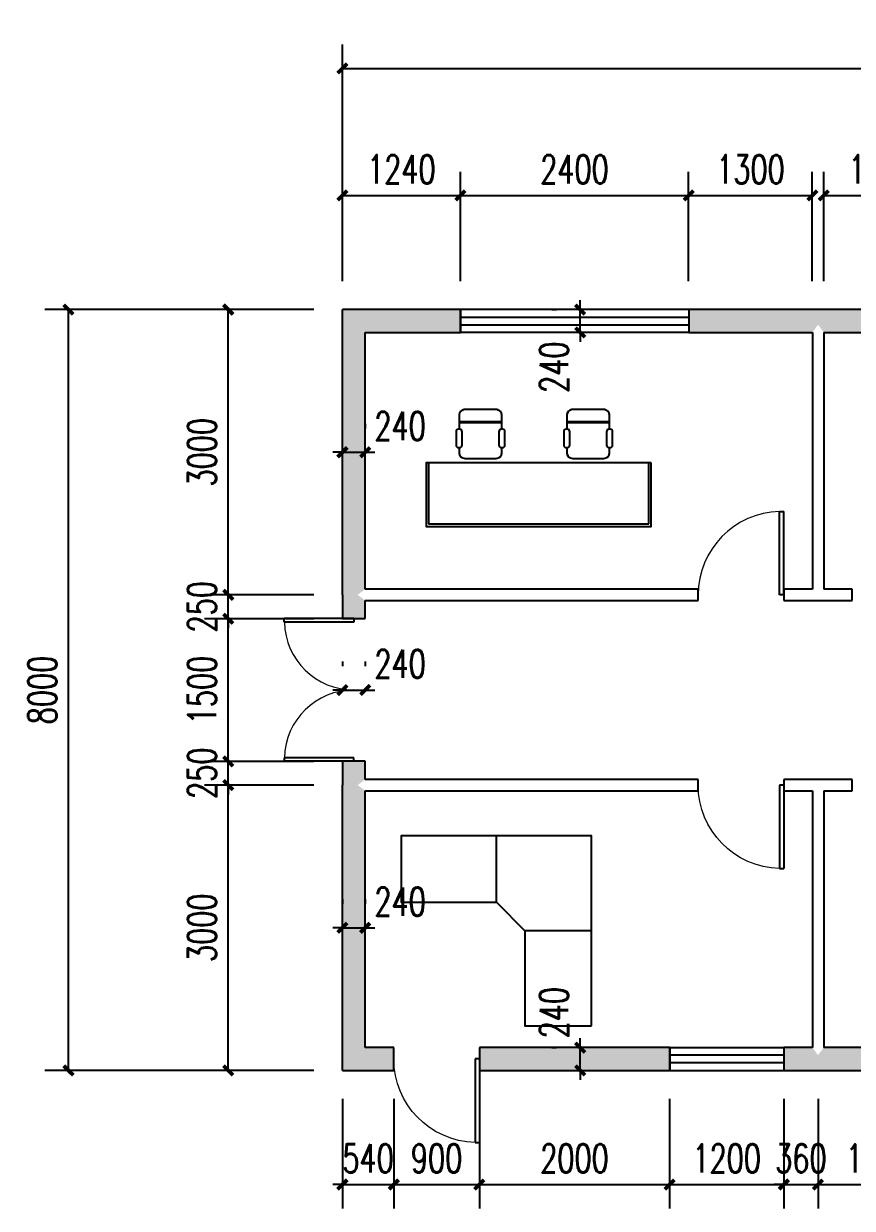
# Model space of a CAD drawing. Extents: x 11879 to 96650, y -22156 to 10923.
# Drawn here: x 12877 to 21588, y -1533 to 10923 of the extents above; entities that cross this region are included whole.
import ezdxf

# ---------------------------------------------------------------- set-up
doc = ezdxf.new("R2010")
doc.units = 0
doc.header["$LTSCALE"] = 1000
doc.header["$MEASUREMENT"] = 0
for name, color, linetype in [('PUB_DIM', 3, 'Continuous'), ('PUB_HATCH', 8, 'Continuous'), ('WALL', 9, 'Continuous'), ('WINDOW', 4, 'Continuous')]:
    doc.layers.add(name, color=color, linetype=linetype)
doc.styles.add('_TCH_DIM_T3', font='SIMPLEX', dxfattribs={"width": 0.705882, "bigfont": 'GBCBIG'})
doc.dimstyles.new('_TCH_ARCH&&100', dxfattribs={"dimtxt": 297.5, "dimasz": 100, "dimexe": 250, "dimexo": 300, "dimgap": 126.25, "dimtad": 1, "dimdec": 0, "dimzin": 0, "dimdsep": 46, "dimtxsty": '_TCH_DIM_T3', "dimblk": 'ARCHTICK', "dimcen": 0.09, "dimclrt": 7, "dimazin": 2, "dimtfac": 1, "dimtdec": 0, "dimtix": 1, "dimtmove": 2, "dimatfit": 3, "dimfxl": 100, "dimtolj": 1, "dimtzin": 0, "dimarcsym": 0})

# ---------------------------------------------------------------- blocks, each defined once
blk = doc.blocks.new('_ArchTick')
at = {"color": 0, "linetype": 'ByBlock', "const_width": 0.4}
blk.add_lwpolyline([(-0.5, -0.5), (0.5, 0.5)], dxfattribs=at)
blk = doc.blocks.new('*D142')
at = {"layer": 'Defpoints', "color": 0, "transparency": 16777216}
for p in [(13348, 7917), (16228, 7917), (16228, -83)]:
    blk.add_point(p, dxfattribs=at)
at = {"layer": 'PUB_DIM', "color": 0, "lineweight": -2, "transparency": 16777216}
for p, q in [((15928, 7917), (13098, 7917)), ((13348, -83), (13348, 7917)), ((15928, -83), (13098, -83))]:
    blk.add_line(p, q, dxfattribs=at)
at = {"layer": 'PUB_DIM', "color": 0, "lineweight": -2, "transparency": 16777216, "xscale": 100, "yscale": 100, "zscale": 100}
for p, rotation in [((13348, 7917), 90), ((13348, -83), 270)]:
    blk.add_blockref('_ArchTick', p, dxfattribs=dict(at, rotation=rotation))
at = {"layer": 'PUB_DIM', "color": 7, "transparency": 16777216, "insert": (13073, 3917), "char_height": 297.5, "attachment_point": 5, "rotation": 90, "style": '_TCH_DIM_T3'}
blk.add_mtext('\\A1;8000', dxfattribs=at)
blk = doc.blocks.new('*D143')
at = {"layer": 'Defpoints', "color": 0, "transparency": 16777216}
for p in [(31228, 10453), (16228, 7917), (31228, 7917)]:
    blk.add_point(p, dxfattribs=at)
at = {"layer": 'PUB_DIM', "color": 0, "lineweight": -2, "transparency": 16777216}
for p, q in [((16228, 8217), (16228, 10703)), ((31228, 8217), (31228, 10703)), ((16228, 10453), (31228, 10453))]:
    blk.add_line(p, q, dxfattribs=at)
at = {"layer": 'PUB_DIM', "color": 0, "lineweight": -2, "transparency": 16777216, "xscale": 100, "yscale": 100, "zscale": 100, "rotation": 180}
blk.add_blockref('_ArchTick', (16228, 10453), dxfattribs=at)
at = {"layer": 'PUB_DIM', "color": 0, "lineweight": -2, "transparency": 16777216, "xscale": 100, "yscale": 100, "zscale": 100}
blk.add_blockref('_ArchTick', (31228, 10453), dxfattribs=at)
at = {"layer": 'PUB_DIM', "color": 7, "transparency": 16777216, "insert": (23728, 10728), "char_height": 297.5, "attachment_point": 5, "style": '_TCH_DIM_T3'}
blk.add_mtext('\\A1;15000', dxfattribs=at)
blk = doc.blocks.new('*D150')
at = {"layer": 'Defpoints', "color": 0, "transparency": 16777216}
for p in [(18728, 7917), (18728, 7917), (18728, 7677)]:
    blk.add_point(p, dxfattribs=at)
at = {"layer": 'PUB_DIM', "color": 0, "lineweight": -2, "transparency": 16777216}
for p, q in [((18728, 7917), (18728, 8017)), ((18428, 7917), (18478, 7917)), ((18728, 7677), (18728, 7917)), ((18728, 7677), (18728, 7577)), ((19028, 7677), (18978, 7677))]:
    blk.add_line(p, q, dxfattribs=at)
at = {"layer": 'PUB_DIM', "color": 0, "lineweight": -2, "transparency": 16777216, "xscale": 100, "yscale": 100, "zscale": 100}
for p, rotation in [((18728, 7917), 270), ((18728, 7677), 90)]:
    blk.add_blockref('_ArchTick', p, dxfattribs=dict(at, rotation=rotation))
at = {"layer": 'PUB_DIM', "color": 7, "transparency": 16777216, "insert": (18453, 7311), "char_height": 297.5, "attachment_point": 5, "rotation": 90, "style": '_TCH_DIM_T3'}
blk.add_mtext('\\A1;240', dxfattribs=at)
blk = doc.blocks.new('*D154')
at = {"layer": 'Defpoints', "color": 0, "transparency": 16777216}
for p in [(22528, 9117), (21288, 7917), (22528, 7917)]:
    blk.add_point(p, dxfattribs=at)
at = {"layer": 'PUB_DIM', "color": 0, "lineweight": -2, "transparency": 16777216}
for p, q in [((21288, 8217), (21288, 9367)), ((22528, 8217), (22528, 9367)), ((21288, 9117), (22528, 9117))]:
    blk.add_line(p, q, dxfattribs=at)
at = {"layer": 'PUB_DIM', "color": 0, "lineweight": -2, "transparency": 16777216, "xscale": 100, "yscale": 100, "zscale": 100, "rotation": 180}
blk.add_blockref('_ArchTick', (21288, 9117), dxfattribs=at)
at = {"layer": 'PUB_DIM', "color": 0, "lineweight": -2, "transparency": 16777216, "xscale": 100, "yscale": 100, "zscale": 100}
blk.add_blockref('_ArchTick', (22528, 9117), dxfattribs=at)
at = {"layer": 'PUB_DIM', "color": 7, "transparency": 16777216, "insert": (21908, 9392), "char_height": 297.5, "attachment_point": 5, "style": '_TCH_DIM_T3'}
blk.add_mtext('\\A1;1240', dxfattribs=at)
blk = doc.blocks.new('*D157')
at = {"layer": 'Defpoints', "color": 0, "transparency": 16777216}
for p in [(17468, 9117), (16228, 7917), (17468, 7917)]:
    blk.add_point(p, dxfattribs=at)
at = {"layer": 'PUB_DIM', "color": 0, "lineweight": -2, "transparency": 16777216}
for p, q in [((16228, 8217), (16228, 9367)), ((17468, 8217), (17468, 9367)), ((16228, 9117), (17468, 9117))]:
    blk.add_line(p, q, dxfattribs=at)
at = {"layer": 'PUB_DIM', "color": 0, "lineweight": -2, "transparency": 16777216, "xscale": 100, "yscale": 100, "zscale": 100, "rotation": 180}
blk.add_blockref('_ArchTick', (16228, 9117), dxfattribs=at)
at = {"layer": 'PUB_DIM', "color": 0, "lineweight": -2, "transparency": 16777216, "xscale": 100, "yscale": 100, "zscale": 100}
blk.add_blockref('_ArchTick', (17468, 9117), dxfattribs=at)
at = {"layer": 'PUB_DIM', "color": 7, "transparency": 16777216, "insert": (16848, 9392), "char_height": 297.5, "attachment_point": 5, "style": '_TCH_DIM_T3'}
blk.add_mtext('\\A1;1240', dxfattribs=at)
blk = doc.blocks.new('*D158')
at = {"layer": 'Defpoints', "color": 0, "transparency": 16777216}
for p in [(19868, 9117), (17468, 7917), (19868, 7917)]:
    blk.add_point(p, dxfattribs=at)
at = {"layer": 'PUB_DIM', "color": 0, "lineweight": -2, "transparency": 16777216}
for p, q in [((17468, 8217), (17468, 9367)), ((19868, 8217), (19868, 9367)), ((17468, 9117), (19868, 9117))]:
    blk.add_line(p, q, dxfattribs=at)
at = {"layer": 'PUB_DIM', "color": 0, "lineweight": -2, "transparency": 16777216, "xscale": 100, "yscale": 100, "zscale": 100, "rotation": 180}
blk.add_blockref('_ArchTick', (17468, 9117), dxfattribs=at)
at = {"layer": 'PUB_DIM', "color": 0, "lineweight": -2, "transparency": 16777216, "xscale": 100, "yscale": 100, "zscale": 100}
blk.add_blockref('_ArchTick', (19868, 9117), dxfattribs=at)
at = {"layer": 'PUB_DIM', "color": 7, "transparency": 16777216, "insert": (18668, 9392), "char_height": 297.5, "attachment_point": 5, "style": '_TCH_DIM_T3'}
blk.add_mtext('\\A1;2400', dxfattribs=at)
blk = doc.blocks.new('*D159')
at = {"layer": 'Defpoints', "color": 0, "transparency": 16777216}
for p in [(21168, 9117), (19868, 7917), (21168, 7917)]:
    blk.add_point(p, dxfattribs=at)
at = {"layer": 'PUB_DIM', "color": 0, "lineweight": -2, "transparency": 16777216}
for p, q in [((19868, 8217), (19868, 9367)), ((21168, 8217), (21168, 9367)), ((19868, 9117), (21168, 9117))]:
    blk.add_line(p, q, dxfattribs=at)
at = {"layer": 'PUB_DIM', "color": 0, "lineweight": -2, "transparency": 16777216, "xscale": 100, "yscale": 100, "zscale": 100, "rotation": 180}
blk.add_blockref('_ArchTick', (19868, 9117), dxfattribs=at)
at = {"layer": 'PUB_DIM', "color": 0, "lineweight": -2, "transparency": 16777216, "xscale": 100, "yscale": 100, "zscale": 100}
blk.add_blockref('_ArchTick', (21168, 9117), dxfattribs=at)
at = {"layer": 'PUB_DIM', "color": 7, "transparency": 16777216, "insert": (20518, 9392), "char_height": 297.5, "attachment_point": 5, "style": '_TCH_DIM_T3'}
blk.add_mtext('\\A1;1300', dxfattribs=at)
blk = doc.blocks.new('*D160')
at = {"layer": 'Defpoints', "color": 0, "transparency": 16777216}
for p in [(18728, 157), (18728, 157), (18728, -83)]:
    blk.add_point(p, dxfattribs=at)
at = {"layer": 'PUB_DIM', "color": 0, "lineweight": -2, "transparency": 16777216}
for p, q in [((18728, 157), (18728, 257)), ((18428, 157), (18478, 157)), ((18728, -83), (18728, 157)), ((18428, -83), (18478, -83)), ((18728, -83), (18728, -183))]:
    blk.add_line(p, q, dxfattribs=at)
at = {"layer": 'PUB_DIM', "color": 0, "lineweight": -2, "transparency": 16777216, "xscale": 100, "yscale": 100, "zscale": 100}
for p, rotation in [((18728, 157), 270), ((18728, -83), 90)]:
    blk.add_blockref('_ArchTick', p, dxfattribs=dict(at, rotation=rotation))
at = {"layer": 'PUB_DIM', "color": 7, "transparency": 16777216, "insert": (18453, 524), "char_height": 297.5, "attachment_point": 5, "rotation": 90, "style": '_TCH_DIM_T3'}
blk.add_mtext('\\A1;240', dxfattribs=at)
blk = doc.blocks.new('*D164')
at = {"layer": 'Defpoints', "color": 0, "transparency": 16777216}
for p in [(21228, -83), (22528, -83), (22528, -1283)]:
    blk.add_point(p, dxfattribs=at)
at = {"layer": 'PUB_DIM', "color": 0, "lineweight": -2, "transparency": 16777216}
for p, q in [((21228, -383), (21228, -1533)), ((22528, -383), (22528, -1533)), ((21228, -1283), (22528, -1283))]:
    blk.add_line(p, q, dxfattribs=at)
at = {"layer": 'PUB_DIM', "color": 0, "lineweight": -2, "transparency": 16777216, "xscale": 100, "yscale": 100, "zscale": 100, "rotation": 180}
blk.add_blockref('_ArchTick', (21228, -1283), dxfattribs=at)
at = {"layer": 'PUB_DIM', "color": 0, "lineweight": -2, "transparency": 16777216, "xscale": 100, "yscale": 100, "zscale": 100}
blk.add_blockref('_ArchTick', (22528, -1283), dxfattribs=at)
at = {"layer": 'PUB_DIM', "color": 7, "transparency": 16777216, "insert": (21878, -1008), "char_height": 297.5, "attachment_point": 5, "style": '_TCH_DIM_T3'}
blk.add_mtext('\\A1;1300', dxfattribs=at)
blk = doc.blocks.new('*D167')
at = {"layer": 'Defpoints', "color": 0, "transparency": 16777216}
for p in [(16228, -83), (16768, -83), (16768, -1283)]:
    blk.add_point(p, dxfattribs=at)
at = {"layer": 'PUB_DIM', "color": 0, "lineweight": -2, "transparency": 16777216}
for p, q in [((16228, -383), (16228, -1533)), ((16768, -383), (16768, -1533)), ((16228, -1283), (16128, -1283)), ((16228, -1283), (16768, -1283)), ((16768, -1283), (16868, -1283))]:
    blk.add_line(p, q, dxfattribs=at)
at = {"layer": 'PUB_DIM', "color": 0, "lineweight": -2, "transparency": 16777216, "xscale": 100, "yscale": 100, "zscale": 100}
blk.add_blockref('_ArchTick', (16228, -1283), dxfattribs=at)
at = {"layer": 'PUB_DIM', "color": 0, "lineweight": -2, "transparency": 16777216, "xscale": 100, "yscale": 100, "zscale": 100, "rotation": 180}
blk.add_blockref('_ArchTick', (16768, -1283), dxfattribs=at)
at = {"layer": 'PUB_DIM', "color": 7, "transparency": 16777216, "insert": (16498, -1008), "char_height": 297.5, "attachment_point": 5, "style": '_TCH_DIM_T3'}
blk.add_mtext('\\A1;540', dxfattribs=at)
blk = doc.blocks.new('*D168')
at = {"layer": 'Defpoints', "color": 0, "transparency": 16777216}
for p in [(16768, -83), (17668, -83), (17668, -1283)]:
    blk.add_point(p, dxfattribs=at)
at = {"layer": 'PUB_DIM', "color": 0, "lineweight": -2, "transparency": 16777216}
for p, q in [((16768, -383), (16768, -1533)), ((17668, -383), (17668, -1533)), ((16768, -1283), (17668, -1283))]:
    blk.add_line(p, q, dxfattribs=at)
at = {"layer": 'PUB_DIM', "color": 0, "lineweight": -2, "transparency": 16777216, "xscale": 100, "yscale": 100, "zscale": 100, "rotation": 180}
blk.add_blockref('_ArchTick', (16768, -1283), dxfattribs=at)
at = {"layer": 'PUB_DIM', "color": 0, "lineweight": -2, "transparency": 16777216, "xscale": 100, "yscale": 100, "zscale": 100}
blk.add_blockref('_ArchTick', (17668, -1283), dxfattribs=at)
at = {"layer": 'PUB_DIM', "color": 7, "transparency": 16777216, "insert": (17218, -1008), "char_height": 297.5, "attachment_point": 5, "style": '_TCH_DIM_T3'}
blk.add_mtext('\\A1;900', dxfattribs=at)
blk = doc.blocks.new('*D169')
at = {"layer": 'Defpoints', "color": 0, "transparency": 16777216}
for p in [(17668, -83), (19668, -83), (19668, -1283)]:
    blk.add_point(p, dxfattribs=at)
at = {"layer": 'PUB_DIM', "color": 0, "lineweight": -2, "transparency": 16777216}
for p, q in [((17668, -383), (17668, -1533)), ((19668, -383), (19668, -1533)), ((17668, -1283), (19668, -1283))]:
    blk.add_line(p, q, dxfattribs=at)
at = {"layer": 'PUB_DIM', "color": 0, "lineweight": -2, "transparency": 16777216, "xscale": 100, "yscale": 100, "zscale": 100, "rotation": 180}
blk.add_blockref('_ArchTick', (17668, -1283), dxfattribs=at)
at = {"layer": 'PUB_DIM', "color": 0, "lineweight": -2, "transparency": 16777216, "xscale": 100, "yscale": 100, "zscale": 100}
blk.add_blockref('_ArchTick', (19668, -1283), dxfattribs=at)
at = {"layer": 'PUB_DIM', "color": 7, "transparency": 16777216, "insert": (18668, -1008), "char_height": 297.5, "attachment_point": 5, "style": '_TCH_DIM_T3'}
blk.add_mtext('\\A1;2000', dxfattribs=at)
blk = doc.blocks.new('*D170')
at = {"layer": 'Defpoints', "color": 0, "transparency": 16777216}
for p in [(19668, -83), (20868, -83), (20868, -1283)]:
    blk.add_point(p, dxfattribs=at)
at = {"layer": 'PUB_DIM', "color": 0, "lineweight": -2, "transparency": 16777216}
for p, q in [((19668, -383), (19668, -1533)), ((20868, -383), (20868, -1533)), ((19668, -1283), (20868, -1283))]:
    blk.add_line(p, q, dxfattribs=at)
at = {"layer": 'PUB_DIM', "color": 0, "lineweight": -2, "transparency": 16777216, "xscale": 100, "yscale": 100, "zscale": 100, "rotation": 180}
blk.add_blockref('_ArchTick', (19668, -1283), dxfattribs=at)
at = {"layer": 'PUB_DIM', "color": 0, "lineweight": -2, "transparency": 16777216, "xscale": 100, "yscale": 100, "zscale": 100}
blk.add_blockref('_ArchTick', (20868, -1283), dxfattribs=at)
at = {"layer": 'PUB_DIM', "color": 7, "transparency": 16777216, "insert": (20268, -1008), "char_height": 297.5, "attachment_point": 5, "style": '_TCH_DIM_T3'}
blk.add_mtext('\\A1;1200', dxfattribs=at)
blk = doc.blocks.new('*D171')
at = {"layer": 'Defpoints', "color": 0, "transparency": 16777216}
for p in [(20868, -83), (21228, -83), (21228, -1283)]:
    blk.add_point(p, dxfattribs=at)
at = {"layer": 'PUB_DIM', "color": 0, "lineweight": -2, "transparency": 16777216}
for p, q in [((20868, -383), (20868, -1533)), ((21228, -383), (21228, -1533)), ((20868, -1283), (20768, -1283)), ((20868, -1283), (21228, -1283)), ((21228, -1283), (21328, -1283))]:
    blk.add_line(p, q, dxfattribs=at)
at = {"layer": 'PUB_DIM', "color": 0, "lineweight": -2, "transparency": 16777216, "xscale": 100, "yscale": 100, "zscale": 100}
blk.add_blockref('_ArchTick', (20868, -1283), dxfattribs=at)
at = {"layer": 'PUB_DIM', "color": 0, "lineweight": -2, "transparency": 16777216, "xscale": 100, "yscale": 100, "zscale": 100, "rotation": 180}
blk.add_blockref('_ArchTick', (21228, -1283), dxfattribs=at)
at = {"layer": 'PUB_DIM', "color": 7, "transparency": 16777216, "insert": (21048, -1008), "char_height": 297.5, "attachment_point": 5, "style": '_TCH_DIM_T3'}
blk.add_mtext('\\A1;360', dxfattribs=at)
blk = doc.blocks.new('*D172')
at = {"layer": 'Defpoints', "color": 0, "transparency": 16777216}
for p in [(16228, 3917), (16468, 3917), (16468, 3917)]:
    blk.add_point(p, dxfattribs=at)
at = {"layer": 'PUB_DIM', "color": 0, "lineweight": -2, "transparency": 16777216}
for p, q in [((16228, 4217), (16228, 4167)), ((16468, 4217), (16468, 4167)), ((16228, 3917), (16128, 3917)), ((16228, 3917), (16468, 3917)), ((16468, 3917), (16568, 3917))]:
    blk.add_line(p, q, dxfattribs=at)
at = {"layer": 'PUB_DIM', "color": 0, "lineweight": -2, "transparency": 16777216, "xscale": 100, "yscale": 100, "zscale": 100}
blk.add_blockref('_ArchTick', (16228, 3917), dxfattribs=at)
at = {"layer": 'PUB_DIM', "color": 0, "lineweight": -2, "transparency": 16777216, "xscale": 100, "yscale": 100, "zscale": 100, "rotation": 180}
blk.add_blockref('_ArchTick', (16468, 3917), dxfattribs=at)
at = {"layer": 'PUB_DIM', "color": 7, "transparency": 16777216, "insert": (16835, 4192), "char_height": 297.5, "attachment_point": 5, "style": '_TCH_DIM_T3'}
blk.add_mtext('\\A1;240', dxfattribs=at)
blk = doc.blocks.new('*D173')
at = {"layer": 'Defpoints', "color": 0, "transparency": 16777216}
for p in [(15028, 4917), (16228, 4917), (16228, 4667)]:
    blk.add_point(p, dxfattribs=at)
at = {"layer": 'PUB_DIM', "color": 0, "lineweight": -2, "transparency": 16777216}
for p, q in [((15028, 4917), (15028, 5017)), ((15928, 4917), (14778, 4917)), ((15028, 4667), (15028, 4917)), ((15928, 4667), (14778, 4667)), ((15028, 4667), (15028, 4567))]:
    blk.add_line(p, q, dxfattribs=at)
at = {"layer": 'PUB_DIM', "color": 0, "lineweight": -2, "transparency": 16777216, "xscale": 100, "yscale": 100, "zscale": 100}
for p, rotation in [((15028, 4917), 270), ((15028, 4667), 90)]:
    blk.add_blockref('_ArchTick', p, dxfattribs=dict(at, rotation=rotation))
at = {"layer": 'PUB_DIM', "color": 7, "transparency": 16777216, "insert": (14753, 4792), "char_height": 297.5, "attachment_point": 5, "rotation": 90, "style": '_TCH_DIM_T3'}
blk.add_mtext('\\A1;250', dxfattribs=at)
blk = doc.blocks.new('*D174')
at = {"layer": 'Defpoints', "color": 0, "transparency": 16777216}
for p in [(15028, 4667), (16228, 4667), (16228, 3167)]:
    blk.add_point(p, dxfattribs=at)
at = {"layer": 'PUB_DIM', "color": 0, "lineweight": -2, "transparency": 16777216}
for p, q in [((15928, 4667), (14778, 4667)), ((15028, 3167), (15028, 4667)), ((15928, 3167), (14778, 3167))]:
    blk.add_line(p, q, dxfattribs=at)
at = {"layer": 'PUB_DIM', "color": 0, "lineweight": -2, "transparency": 16777216, "xscale": 100, "yscale": 100, "zscale": 100}
for p, rotation in [((15028, 4667), 90), ((15028, 3167), 270)]:
    blk.add_blockref('_ArchTick', p, dxfattribs=dict(at, rotation=rotation))
at = {"layer": 'PUB_DIM', "color": 7, "transparency": 16777216, "insert": (14753, 3917), "char_height": 297.5, "attachment_point": 5, "rotation": 90, "style": '_TCH_DIM_T3'}
blk.add_mtext('\\A1;1500', dxfattribs=at)
blk = doc.blocks.new('*D175')
at = {"layer": 'Defpoints', "color": 0, "transparency": 16777216}
for p in [(15028, 3167), (16228, 3167), (16228, 2917)]:
    blk.add_point(p, dxfattribs=at)
at = {"layer": 'PUB_DIM', "color": 0, "lineweight": -2, "transparency": 16777216}
for p, q in [((15028, 3167), (15028, 3267)), ((15928, 3167), (14778, 3167)), ((15028, 2917), (15028, 3167)), ((15928, 2917), (14778, 2917)), ((15028, 2917), (15028, 2817))]:
    blk.add_line(p, q, dxfattribs=at)
at = {"layer": 'PUB_DIM', "color": 0, "lineweight": -2, "transparency": 16777216, "xscale": 100, "yscale": 100, "zscale": 100}
for p, rotation in [((15028, 3167), 270), ((15028, 2917), 90)]:
    blk.add_blockref('_ArchTick', p, dxfattribs=dict(at, rotation=rotation))
at = {"layer": 'PUB_DIM', "color": 7, "transparency": 16777216, "insert": (14753, 3042), "char_height": 297.5, "attachment_point": 5, "rotation": 90, "style": '_TCH_DIM_T3'}
blk.add_mtext('\\A1;250', dxfattribs=at)
blk = doc.blocks.new('*D176')
at = {"layer": 'Defpoints', "color": 0, "transparency": 16777216}
for p in [(16228, 1417), (16468, 1417), (16468, 1417)]:
    blk.add_point(p, dxfattribs=at)
at = {"layer": 'PUB_DIM', "color": 0, "lineweight": -2, "transparency": 16777216}
for p, q in [((16228, 1717), (16228, 1667)), ((16468, 1717), (16468, 1667)), ((16228, 1417), (16128, 1417)), ((16228, 1417), (16468, 1417)), ((16468, 1417), (16568, 1417))]:
    blk.add_line(p, q, dxfattribs=at)
at = {"layer": 'PUB_DIM', "color": 0, "lineweight": -2, "transparency": 16777216, "xscale": 100, "yscale": 100, "zscale": 100}
blk.add_blockref('_ArchTick', (16228, 1417), dxfattribs=at)
at = {"layer": 'PUB_DIM', "color": 0, "lineweight": -2, "transparency": 16777216, "xscale": 100, "yscale": 100, "zscale": 100, "rotation": 180}
blk.add_blockref('_ArchTick', (16468, 1417), dxfattribs=at)
at = {"layer": 'PUB_DIM', "color": 7, "transparency": 16777216, "insert": (16835, 1692), "char_height": 297.5, "attachment_point": 5, "style": '_TCH_DIM_T3'}
blk.add_mtext('\\A1;240', dxfattribs=at)
blk = doc.blocks.new('*D177')
at = {"layer": 'Defpoints', "color": 0, "transparency": 16777216}
for p in [(15028, 2917), (16228, 2917), (16228, -83)]:
    blk.add_point(p, dxfattribs=at)
at = {"layer": 'PUB_DIM', "color": 0, "lineweight": -2, "transparency": 16777216}
for p, q in [((15928, 2917), (14778, 2917)), ((15028, -83), (15028, 2917)), ((15928, -83), (14778, -83))]:
    blk.add_line(p, q, dxfattribs=at)
at = {"layer": 'PUB_DIM', "color": 0, "lineweight": -2, "transparency": 16777216, "xscale": 100, "yscale": 100, "zscale": 100}
for p, rotation in [((15028, 2917), 90), ((15028, -83), 270)]:
    blk.add_blockref('_ArchTick', p, dxfattribs=dict(at, rotation=rotation))
at = {"layer": 'PUB_DIM', "color": 7, "transparency": 16777216, "insert": (14753, 1417), "char_height": 297.5, "attachment_point": 5, "rotation": 90, "style": '_TCH_DIM_T3'}
blk.add_mtext('\\A1;3000', dxfattribs=at)
blk = doc.blocks.new('*D178')
at = {"layer": 'Defpoints', "color": 0, "transparency": 16777216}
for p in [(16228, 6417), (16468, 6417), (16468, 6417)]:
    blk.add_point(p, dxfattribs=at)
at = {"layer": 'PUB_DIM', "color": 0, "lineweight": -2, "transparency": 16777216}
for p, q in [((16468, 6717), (16468, 6667)), ((16228, 6417), (16128, 6417)), ((16228, 6417), (16468, 6417)), ((16468, 6417), (16568, 6417)), ((16228, 6117), (16228, 6167))]:
    blk.add_line(p, q, dxfattribs=at)
at = {"layer": 'PUB_DIM', "color": 0, "lineweight": -2, "transparency": 16777216, "xscale": 100, "yscale": 100, "zscale": 100}
blk.add_blockref('_ArchTick', (16228, 6417), dxfattribs=at)
at = {"layer": 'PUB_DIM', "color": 0, "lineweight": -2, "transparency": 16777216, "xscale": 100, "yscale": 100, "zscale": 100, "rotation": 180}
blk.add_blockref('_ArchTick', (16468, 6417), dxfattribs=at)
at = {"layer": 'PUB_DIM', "color": 7, "transparency": 16777216, "insert": (16835, 6692), "char_height": 297.5, "attachment_point": 5, "style": '_TCH_DIM_T3'}
blk.add_mtext('\\A1;240', dxfattribs=at)
blk = doc.blocks.new('*D179')
at = {"layer": 'Defpoints', "color": 0, "transparency": 16777216}
for p in [(15028, 7917), (16228, 7917), (16228, 4917)]:
    blk.add_point(p, dxfattribs=at)
at = {"layer": 'PUB_DIM', "color": 0, "lineweight": -2, "transparency": 16777216}
for p, q in [((15928, 7917), (14778, 7917)), ((15028, 4917), (15028, 7917)), ((15928, 4917), (14778, 4917))]:
    blk.add_line(p, q, dxfattribs=at)
at = {"layer": 'PUB_DIM', "color": 0, "lineweight": -2, "transparency": 16777216, "xscale": 100, "yscale": 100, "zscale": 100}
for p, rotation in [((15028, 7917), 90), ((15028, 4917), 270)]:
    blk.add_blockref('_ArchTick', p, dxfattribs=dict(at, rotation=rotation))
at = {"layer": 'PUB_DIM', "color": 7, "transparency": 16777216, "insert": (14753, 6417), "char_height": 297.5, "attachment_point": 5, "rotation": 90, "style": '_TCH_DIM_T3'}
blk.add_mtext('\\A1;3000', dxfattribs=at)
blk = doc.blocks.new('$DorLib2D$00000002')
for p, q in [((-0.5, 0), (-0.5, 0.4875)), ((-0.475, 0.4875), (-0.5, 0.4875)), ((-0.475, 0), (-0.475, 0.4875)), ((0.475, 0), (0.475, 0.4875)), ((0.475, 0.4875), (0.5, 0.4875)), ((0.5, 0), (0.5, 0.4875)), ((-0.5, 0), (-0.475, 0)), ((0.5, 0), (0.475, 0))]:
    blk.add_line(p, q)
at = {"lineweight": 13}
for centre, start, end in [((-0.4875, 0), 0, 88.53072), ((0.4875, 0), 91.46928, 180)]:
    blk.add_arc(centre, 0.4875, start, end, dxfattribs=at)
blk = doc.blocks.new('$DorLib2D$00000001')
for p, q in [((0.45, 0.975), (0.5, 0.975)), ((0.45, 0), (0.45, 0.975)), ((0.5, 0), (0.5, 0.975)), ((0.5, 0), (0.45, 0))]:
    blk.add_line(p, q)
at = {"lineweight": 13}
blk.add_arc((0.475, 0), 0.975, 91.4693, 180, dxfattribs=at)
blk = doc.blocks.new('$plan$00002544')
for p, q in [((1157, -26), (-1157, -26)), ((-1157, -26), (-1157, -668)), ((1157, -668), (1157, -26)), ((-360, -715), (-681, -715)), ((772, -715), (451, -715)), ((-777, -855), (-777, -996)), ((-739, -829), (-751, -829)), ((-745, -779), (-745, -829)), ((-713, -996), (-713, -855)), ((-327, -855), (-327, -996)), ((-289, -829), (-301, -829)), ((-296, -829), (-296, -779)), ((-263, -996), (-263, -855)), ((355, -855), (355, -996)), ((393, -829), (381, -829)), ((387, -779), (387, -829)), ((419, -996), (419, -855)), ((805, -855), (805, -996)), ((843, -829), (831, -829)), ((836, -829), (836, -779)), ((869, -996), (869, -855)), ((-751, -1022), (-739, -1022)), ((-745, -1022), (-745, -1165)), ((-745, -1088), (-296, -1088)), ((-745, -1101), (-296, -1101)), ((-301, -1022), (-289, -1022)), ((-296, -1165), (-296, -1022)), ((381, -1022), (393, -1022)), ((387, -1022), (387, -1165)), ((387, -1088), (836, -1088)), ((387, -1101), (836, -1101)), ((831, -1022), (843, -1022)), ((836, -1165), (836, -1022)), ((-681, -1229), (-360, -1229)), ((451, -1229), (772, -1229))]:
    blk.add_line(p, q)
blk.add_lwpolyline([(-1183, -668), (1183, -668), (1183, 0), (-1183, 0)], close=True)
for points in [[(-296, -1165), (-295, -1022), (-289, -1022, 0.414214), (-263, -996), (-263, -855, 0.414214), (-289, -829), (-295, -829), (-296, -829), (-296, -779, 0.414214), (-360, -715), (-681, -715, 0.414214), (-745, -779), (-745, -829), (-751, -829, 0.414214), (-777, -855), (-777, -996, 0.414214), (-751, -1022), (-745, -1022), (-745, -1165, 0.414214), (-681, -1229), (-360, -1229, 0.414214), (-296, -1165)], [(836, -1165), (837, -1022), (843, -1022, 0.414214), (869, -996), (869, -855, 0.414214), (843, -829), (837, -829), (836, -829), (836, -779, 0.414214), (772, -715), (451, -715, 0.414214), (387, -779), (387, -829), (381, -829, 0.414214), (355, -855), (355, -996, 0.414214), (381, -1022), (387, -1022), (387, -1165, 0.414214), (451, -1229), (772, -1229, 0.414214), (836, -1165)]]:
    blk.add_lwpolyline(points, format="xyb", close=True)
for centre, radius, start, end in [((-681, -779), 64.3, 90, 180), ((-360, -779), 64.3, 0, 90), ((451, -779), 64.3, 90, 180), ((772, -779), 64.3, 0, 90), ((-751, -855), 25.7, 90, 180), ((-739, -855), 25.7, 0, 90), ((-301, -855), 25.7, 90, 180), ((-289, -855), 25.7, 0, 90), ((381, -855), 25.7, 90, 180), ((393, -855), 25.7, 0, 90), ((831, -855), 25.7, 90, 180), ((843, -855), 25.7, 0, 90), ((-751, -996), 25.7, 180, 270), ((-739, -996), 25.7, 270, 0), ((-301, -996), 25.7, 180, 270), ((-289, -996), 25.7, 270, 0), ((381, -996), 25.7, 180, 270), ((393, -996), 25.7, 270, 0), ((831, -996), 25.7, 180, 270), ((843, -996), 25.7, 270, 0), ((-681, -1165), 64.3, 180, 270), ((-360, -1165), 64.3, 270, 0), ((451, -1165), 64.3, 180, 270), ((772, -1165), 64.3, 270, 0)]:
    blk.add_arc(centre, radius, start, end)
blk = doc.blocks.new('$plan$00002481')
for p, q in [((1000, 0), (1000, -700)), ((700, -1000), (0, -1000))]:
    blk.add_line(p, q)
blk.add_lwpolyline([(2000, 0), (0, 0), (0, -2000), (700, -2000), (700, -1000), (1000, -700), (2000, -700)], close=True)
blk = doc.blocks.new('$TCHSYS$WIN2D')
for p, q in [((-0.5, 0.5), (0.5, 0.5)), ((-0.5, 0.5), (-0.5, -0.5)), ((0.5, 0.5), (0.5, -0.5)), ((0.5, 0.1667), (-0.5, 0.1667)), ((0.5, -0.1667), (-0.5, -0.1667)), ((-0.5, -0.5), (0.5, -0.5))]:
    blk.add_line(p, q)

msp = doc.modelspace()

# ---------------------------------------------------------------- hatches: boundary and pattern name
at = {"layer": 'PUB_HATCH'}
for points in [[(16468.5, 7677.4), (17468.5, 7677.4), (17468.5, 7917.4), (16228.5, 7917.4)], [(16388.5, 4917.4), (16468.5, 4977.4), (16468.5, 7677.4), (16228.5, 7917.4), (16228.5, 4917.4)], [(21228.5, 7917.4), (19868.5, 7917.4), (19868.5, 7677.4), (21168.5, 7677.4), (21228.5, 7757.4)], [(21288.5, 7677.4), (22528.5, 7677.4), (22528.5, 7917.4), (21228.5, 7917.4), (21228.5, 7757.4)], [(16228.5, 4917.4), (16228.5, 4667.4), (16468.5, 4667.4), (16468.5, 4857.4), (16388.5, 4917.4)], [(16468.5, 2977.4), (16468.5, 3167.4), (16228.5, 3167.4), (16228.5, 2917.4), (16388.5, 2917.4)], [(16228.5, -82.6), (16468.5, 157.4), (16468.5, 2857.4), (16388.5, 2917.4), (16228.5, 2917.4)], [(16228.5, -82.6), (16768.5, -82.6), (16768.5, 157.4), (16468.5, 157.4)], [(19668.5, 157.4), (17668.5, 157.4), (17668.5, -82.6), (19668.5, -82.6)], [(21168.5, 157.4), (20868.5, 157.4), (20868.5, -82.6), (21228.5, -82.6), (21228.5, 77.4)], [(21228.5, -82.6), (22528.5, -82.6), (22528.5, 157.4), (21288.5, 157.4), (21228.5, 77.4)]]:
    msp.add_hatch(color=256, dxfattribs=at).paths.add_polyline_path(points)

# ---------------------------------------------------------------- linework, layer by layer
at = {"layer": 'WALL'}
for p, q in [((17468.5, 7917.4), (16228.5, 7917.4)), ((16228.5, 4917.4), (16228.5, 7917.4)), ((17468.5, 7677.4), (17468.5, 7917.4)), ((21228.5, 7917.4), (19868.5, 7917.4)), ((19868.5, 7917.4), (19868.5, 7677.4)), ((22528.5, 7917.4), (21228.5, 7917.4)), ((16468.5, 7677.4), (17468.5, 7677.4)), ((16468.5, 4977.4), (16468.5, 7677.4)), ((19868.5, 7677.4), (21168.5, 7677.4)), ((21168.5, 7677.4), (21168.5, 4977.4)), ((21288.5, 7677.4), (21288.5, 4977.4)), ((21288.5, 7677.4), (22528.5, 7677.4)), ((16228.5, 4917.4), (16228.5, 4667.4)), ((19968.5, 4977.4), (16468.5, 4977.4)), ((19968.5, 4857.4), (19968.5, 4977.4)), ((21168.5, 4977.4), (20868.5, 4977.4)), ((20868.5, 4977.4), (20868.5, 4857.4)), ((21588.5, 4977.4), (21288.5, 4977.4)), ((21588.5, 4857.4), (21588.5, 4977.4)), ((16468.5, 4857.4), (19968.5, 4857.4)), ((16468.5, 4667.4), (16468.5, 4857.4)), ((20868.5, 4857.4), (21228.5, 4857.4)), ((21228.5, 4857.4), (21588.5, 4857.4)), ((16228.5, 4667.4), (16468.5, 4667.4)), ((16468.5, 3167.4), (16228.5, 3167.4)), ((16228.5, 3167.4), (16228.5, 2917.4)), ((16468.5, 2977.4), (16468.5, 3167.4)), ((16228.5, -82.6), (16228.5, 2917.4)), ((19968.5, 2977.4), (16468.5, 2977.4)), ((19968.5, 2857.4), (19968.5, 2977.4)), ((21228.5, 2977.4), (20868.5, 2977.4)), ((20868.5, 2977.4), (20868.5, 2857.4)), ((21588.5, 2977.4), (21228.5, 2977.4)), ((21588.5, 2857.4), (21588.5, 2977.4)), ((16468.5, 157.4), (16468.5, 2857.4)), ((16468.5, 2857.4), (19968.5, 2857.4)), ((20868.5, 2857.4), (21168.5, 2857.4)), ((21168.5, 2857.4), (21168.5, 157.4)), ((21288.5, 2857.4), (21288.5, 157.4)), ((21288.5, 2857.4), (21588.5, 2857.4)), ((16768.5, 157.4), (16468.5, 157.4)), ((16768.5, -82.6), (16768.5, 157.4)), ((19668.5, 157.4), (17668.5, 157.4)), ((17668.5, 157.4), (17668.5, -82.6)), ((19668.5, -82.6), (19668.5, 157.4)), ((21168.5, 157.4), (20868.5, 157.4)), ((20868.5, 157.4), (20868.5, -82.6)), ((22528.5, 157.4), (21288.5, 157.4)), ((16228.5, -82.6), (16768.5, -82.6)), ((17668.5, -82.6), (19668.5, -82.6)), ((20868.5, -82.6), (21228.5, -82.6)), ((21228.5, -82.6), (22528.5, -82.6))]:
    msp.add_line(p, q, dxfattribs=at)

# ---------------------------------------------------------------- block references
for name, p, rotation in [('$plan$00002544', (18291.8, 5636.9), 180), ('$plan$00002481', (18847.1, 2385), 270)]:
    msp.add_blockref(name, p, dxfattribs=dict(rotation=rotation))
at = {"layer": 'WINDOW'}
for name, p, xscale, yscale, zscale in [('$TCHSYS$WIN2D', (18668.5, 7797.4), -2400, 240, -2400), ('$DorLib2D$00000001', (20418.5, 4917.4), 900, 900, 900), ('$DorLib2D$00000001', (20418.5, 2917.4), 900, -900, 900)]:
    msp.add_blockref(name, p, dxfattribs=dict(at, xscale=xscale, yscale=yscale, zscale=zscale))
for name, p, xscale, yscale, zscale, rotation in [('$DorLib2D$00000002', (16348.5, 3917.4), 1500, 1500, 1500, 90), ('$TCHSYS$WIN2D', (20268.5, 37.4), -1200, -240, -1200, 180), ('$DorLib2D$00000001', (17218.5, 37.4), -900, 900, -900, 180)]:
    msp.add_blockref(name, p, dxfattribs=dict(at, xscale=xscale, yscale=yscale, zscale=zscale, rotation=rotation))

# ---------------------------------------------------------------- dimensions: what is measured, and where the dimension line sits
at = {"layer": 'PUB_DIM'}
for p1, p2, distance, picture, middle in [((16228.5, 7917.4), (31228.5, 7917.4), 2535.3, '*D143', (23728.5, 10727.7)), ((16228.5, 7917.4), (17468.5, 7917.4), 1200, '*D157', (16848.5, 9392.4)), ((17468.5, 7917.4), (19868.5, 7917.4), 1200, '*D158', (18668.5, 9392.4)), ((19868.5, 7917.4), (21168.5, 7917.4), 1200, '*D159', (20518.5, 9392.4)), ((21288.5, 7917.4), (22528.5, 7917.4), 1200, '*D154', (21908.5, 9392.4)), ((16228.5, -82.6), (16228.5, 7917.4), 2880.8, '*D142', (13072.6, 3917.4)), ((16228.5, 4917.4), (16228.5, 7917.4), 1200, '*D179', (14753.5, 6417.4)), ((16228.5, 4667.4), (16228.5, 4917.4), 1200, '*D173', (14753.5, 4792.4)), ((16228.5, 3167.4), (16228.5, 4667.4), 1200, '*D174', (14753.5, 3917.4)), ((16228.5, 2917.4), (16228.5, 3167.4), 1200, '*D175', (14753.5, 3042.4)), ((16228.5, -82.6), (16228.5, 2917.4), 1200, '*D177', (14753.5, 1417.4)), ((16228.5, -82.6), (16768.5, -82.6), -1200, '*D167', (16498.5, -1007.6)), ((16768.5, -82.6), (17668.5, -82.6), -1200, '*D168', (17218.5, -1007.6)), ((17668.5, -82.6), (19668.5, -82.6), -1200, '*D169', (18668.5, -1007.6)), ((19668.5, -82.6), (20868.5, -82.6), -1200, '*D170', (20268.5, -1007.6)), ((20868.5, -82.6), (21228.5, -82.6), -1200, '*D171', (21048.5, -1007.6)), ((21228.5, -82.6), (22528.5, -82.6), -1200, '*D164', (21878.5, -1007.6))]:
    dim = msp.add_aligned_dim(p1=p1, p2=p2, distance=distance, dimstyle='_TCH_ARCH&&100', dxfattribs=at)
    dim.commit()
    dim.dimension.update_dxf_attribs({"geometry": picture, "text_midpoint": middle})
for base, p1, p2, angle, picture, middle in [((18728.5, 7917.4), (18728.5, 7677.4), (18728.5, 7917.4), 90, '*D150', (18453.5, 7310.7)), ((16468.5, 6417.4), (16228.5, 6417.4), (16468.5, 6417.4), 360, '*D178', (16835.1, 6692.4)), ((16468.5, 3917.4), (16228.5, 3917.4), (16468.5, 3917.4), 0, '*D172', (16835.1, 4192.4)), ((16468.5, 1417.4), (16228.5, 1417.4), (16468.5, 1417.4), 0, '*D176', (16835.1, 1692.4)), ((18728.5, 157.4), (18728.5, -82.6), (18728.5, 157.4), 90, '*D160', (18453.5, 524))]:
    dim = msp.add_linear_dim(base=base, p1=p1, p2=p2, angle=angle, dimstyle='_TCH_ARCH&&100', dxfattribs=at)
    dim.commit()
    dim.dimension.update_dxf_attribs({"geometry": picture, "text_midpoint": middle, "dimtype": 129})

doc.saveas('drawing.dxf')
